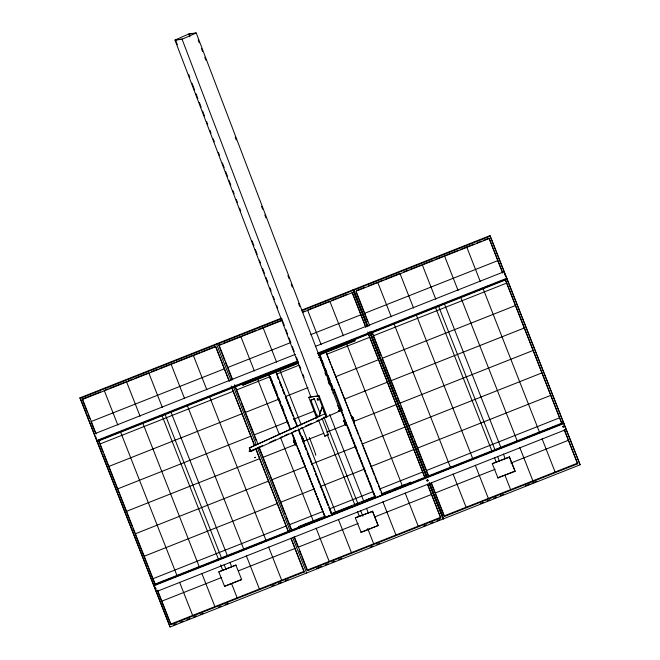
<?xml version="1.0" encoding="UTF-8"?>
<svg xmlns="http://www.w3.org/2000/svg" width="660" height="660" viewBox="0 0 660 660"><rect width="100%" height="100%" fill="white"/><g stroke="black" fill="none" stroke-linecap="round" stroke-linejoin="round"><path stroke-width="0.99" d="M95.659 436.598L96.046 437.308M294.665 440.501L295.111 441.466M301.331 436.862L301.752 437.737M333.275 393.723L332.995 392.626M505.246 275.41L504.562 274.486M426.855 480.199L426.954 480.925M322.336 406.709L319.019 416.361L322.336 406.709L326.337 417.211L250.891 451.423L249.323 451.597L249.1 451.019L250.421 450.871L249.282 447.967L320.067 415.866M329.868 385.126L328.985 382.866M564.613 426.855L564.019 425.782M426.88 480.224L427.449 479.803M428.159 480.752L427.399 481.173M254.727 457.611L255.511 457.322M317.419 417.285L310.843 400.108L314.341 398.805L319.902 412.978M325.141 435.88L324.827 436.186L328.441 434.775L322.492 419.595M155.504 587.441L155.125 588.308L156.139 588.596M279.51 369.031L280.657 368.626L279.452 369.138M252.079 450.483C250.907 451.209 254.207 449.79 252.417 450.343M338.91 408.994L338.869 407.855M249.282 447.967L324.976 413.729M249.323 451.597L254.909 449.064M256.773 448.214L262.366 445.681M269.816 442.307L275.401 439.774M280.063 437.662L282.859 436.392M284.716 435.55L288.445 433.859M293.098 431.747L295.894 430.477M300.556 428.365L302.412 427.523M305.209 426.253L311.726 423.299M316.387 421.187L319.184 419.917M321.049 419.075L324.769 417.384M310.86 396.817L174.966 40.078L189.106 33.842L196.243 33L340.189 410.891L326.048 417.128M174.966 40.078L182.094 39.237L196.243 33M316.792 418.333L308.789 397.345L309.573 396.99L319.126 395.868L327.121 416.864L323.474 417.549M308.789 397.345L319.126 395.868M331.468 389.854L334.166 389.284L342.161 410.281L338.514 410.965M248.919 381.117C247.492 381.876 251.122 380.358 249.092 381.051M347.589 342.202L346.574 342.532L347.515 342.119M325.867 435.517L326.32 435.328M429.289 483.557L443.19 518.95L170.107 627L79.893 397.881L281.358 318.17M301.414 310.241L352.976 289.839L367.645 326.683M367.637 326.04L353.347 289.69L489.893 235.661L490.289 236.156L580.107 464.78L443.569 518.801L429.643 483.871M79.893 397.881L80.281 398.384L281.754 318.664M301.801 310.736L353.364 290.334M353.347 289.69L353.743 290.185L490.289 236.156M100.543 391.867L82.112 399.16L87.26 412.261M105.154 390.043L107.935 388.946M109.791 388.212L125.557 381.975M128.337 380.87L132.974 379.038M134.83 378.304L148.739 372.801L162.344 407.418M151.519 371.695L158.012 369.13M159.868 368.395L170.998 363.99L184.594 398.615M171.922 363.627L174.702 362.522M176.558 361.787L192.324 355.55M199.741 352.621L193.248 355.187L206.852 389.804M201.597 351.887L214.583 346.748M221.422 344.041L218.658 345.13L224.54 360.104M223.261 343.315L240.768 336.385L254.372 371.011M241.692 336.022L256.534 330.149M258.39 329.414L263.026 327.583L276.623 362.2M263.95 327.212L280.64 320.611M302.899 311.8L304.755 311.066M308.467 309.598L313.104 307.766M314.952 307.032L329.794 301.166L343.398 335.783M331.65 300.432L338.143 297.858M339.991 297.124L347.416 294.187M356.499 290.598L364.79 287.314M368.478 285.854L377.685 282.216L391.289 316.833M378.617 281.845L383.254 280.013M385.102 279.279L399.943 273.405L413.548 308.03M403.656 271.936L408.292 270.105M410.14 269.371L421.27 264.965M433.331 260.197L422.202 264.602L435.806 299.219M435.179 259.462L444.46 255.791L458.056 290.416M445.385 255.428L458.37 250.288M460.218 249.554L474.136 244.051M476.916 242.954L481.553 241.114M483.409 240.38L488.045 238.549M82.244 398.904L82.632 399.399L215.795 346.706L229.35 381.216M218.782 344.875L219.178 345.37L282.406 320.356M302.519 312.394L352.341 292.685L365.896 327.195M90.94 421.616L224.334 368.841M227.477 367.595L290.392 342.697M310.794 334.628L360.871 314.812M497.797 260.642L364.402 313.417L355.946 291.893M295.325 354.362L94.264 433.917M315.406 346.376L504.017 271.747M297.899 360.913L96.838 440.467L97.416 441.416L297.52 362.241M318.004 352.96L506.624 278.33L507.029 278.842L317.46 353.851M99.858 439.733L96.987 440.863L97.416 441.416M213.79 394.655L216.661 393.517M220.498 391.999L223.369 390.86M252.087 379.5L254.966 378.361M368.899 333.284L371.77 332.145L372.859 334.942M375.598 330.635L378.469 329.497M407.195 318.128L410.066 316.998M485.702 287.067L488.573 285.928M269.478 372.768L275.146 370.474L276.012 371.572L297.775 426.962M97.251 440.979L298.312 361.424M318.582 353.909L507.202 279.279L506.764 278.734M298.576 363.214L243.004 385.201L241.964 383.666L242.83 384.763L298.402 362.777M318.524 354.816L354.932 340.411L355.105 340.849L318.697 355.253M233.153 391.298L99.759 444.073L98.662 441.268M270.468 376.53L236.305 390.052L235.199 387.238M276.961 373.964L299.219 365.153M318.689 357.448L320.546 356.713M327.038 354.148L369.699 337.268M506.616 283.099L373.222 335.874L380.944 355.525M241.981 413.754L108.587 466.529L117.406 488.986L250.8 436.21M245.132 412.508L279.296 398.986M285.78 396.421L308.038 387.61M327.517 379.912L329.373 379.178M335.866 376.604L378.518 359.725M382.049 358.33L515.443 305.555M253.951 434.965L287.191 421.814M293.683 419.24L314.086 411.172M344.685 399.061L387.346 382.181M390.868 380.787L524.263 328.012M255.049 457.446L255.511 457.306M255.197 457.487L254.768 457.627M126.233 511.442L259.627 458.667M295.086 444.634L262.779 457.421L259.099 448.066M303.435 441.334L323.837 433.265M326.617 432.16L345.163 424.826M353.512 421.517L396.165 404.646M399.696 403.243L533.09 350.468M268.447 481.123L135.061 533.899L143.88 556.355L277.274 503.58M304.837 466.727L271.598 479.878L280.426 502.334L313.657 489.184M312.254 463.79L355.839 446.548M362.332 443.974L404.992 427.103M541.909 372.925L408.515 425.7L400.801 406.057M320.149 486.618L364.666 469.004M371.159 466.438L413.812 449.559M417.343 448.165L550.737 395.381M152.707 578.82L286.093 526.036M289.245 524.791L323.408 511.277M329.901 508.703L373.486 491.461M379.978 488.895L422.639 472.015M426.162 470.621L559.556 417.838M298.592 526.622L299.632 528.157L298.592 526.622L325.421 516.005M331.171 513.736L375.243 496.295M381.95 493.639L410.693 482.27L411.733 483.805L410.693 482.27M298.765 527.059L313.137 521.375M316.965 519.857L319.844 518.719M332.302 513.793L344.751 508.86M347.63 507.73L351.458 506.212M355.295 504.694L358.165 503.555M362.002 502.037L366.795 500.14M368.709 499.389L374.459 497.112M386.917 492.187L389.788 491.048M393.616 489.53L398.409 487.633M400.323 486.874L405.116 484.976M407.03 484.226L409.909 483.087M565.999 429.561L156.61 591.541L153.862 584.554L303.427 525.376M307.263 523.858L310.142 522.72M313.978 521.202L316.849 520.063M332.195 514L335.065 512.861M338.902 511.343L341.781 510.205M345.617 508.687L348.488 507.548M383.963 493.515L386.842 492.377M410.809 482.889L563.252 422.573L563.689 423.118L411.246 483.433M164.604 580.849L154.06 585.024L154.465 585.535L563.863 423.555L563.45 423.043L558.657 424.941M166.526 580.09L171.319 578.201M175.156 576.683L179.949 574.786M181.863 574.027L196.243 568.334M198.165 567.575L202.958 565.678M206.794 564.16L211.588 562.262M213.502 561.503L218.295 559.606M220.217 558.847L234.597 553.163M238.433 551.644L243.226 549.747M245.14 548.988L249.934 547.09M251.856 546.332L266.236 540.639M269.115 539.5L274.865 537.232M276.779 536.473L281.572 534.575M283.495 533.816L297.875 528.124M326.642 516.747L329.513 515.608M364.988 501.567L367.867 500.428M396.627 489.052L399.506 487.913M411.972 482.98L414.843 481.841M418.679 480.323L423.472 478.426M425.395 477.667L439.774 471.983M441.688 471.223L446.482 469.326M450.318 467.808L455.111 465.91M457.034 465.151L461.827 463.254M463.741 462.495L478.12 456.803M481.957 455.293L486.75 453.395M488.672 452.636L493.465 450.739M495.38 449.98L509.759 444.287M512.639 443.149L518.389 440.872M520.311 440.113L525.104 438.215M527.018 437.456L550.028 428.356M551.95 427.597L556.743 425.7M153.862 584.554L154.292 585.098L299.071 527.818M301.942 526.68L305.778 525.162M308.657 524.023L311.536 522.893M313.45 522.134L318.244 520.237M320.158 519.478L324.959 517.58M326.873 516.821L329.752 515.683M333.58 514.165L337.417 512.647M351.805 506.954L356.598 505.057M358.512 504.298L363.305 502.409M365.227 501.649L368.099 500.511M383.443 494.439L388.237 492.541M390.151 491.782L394.944 489.885M396.866 489.126L401.659 487.228M299.459 527.719L411.56 483.367M218.79 571.882L235.892 565.117L218.79 571.882L224.557 586.303L241.659 579.538L235.892 565.117M361.094 532.273L355.336 517.861L372.628 511.343L378.197 525.509L361.094 532.273L378.197 525.509M498.011 478.104L492.253 463.691L509.355 456.918L515.113 471.339L497.821 477.856L513.975 471.463M372.628 511.343L355.336 517.861M509.553 457.165L492.253 463.691M161.527 601.277L221.661 577.483M238.351 570.875L294.921 548.493M298.072 547.247L358.198 523.454M374.897 516.854L431.459 494.472M495.124 469.285L434.989 493.078L431.31 483.714M510.881 463.048L568.384 440.294M170.527 624.178L303.922 571.403L304.293 571.956L171.138 624.649L170.742 624.154M443.99 515.98L577.385 463.204L577.756 463.757L444.592 516.45L444.205 515.955M307.288 570.124L307.675 570.619L440.839 517.935L427.655 484.39M173.53 624.995L176.401 623.857M180.221 622.347L183.084 621.217M186.904 619.707L189.767 618.568M193.586 617.059L196.449 615.928M200.269 614.419L203.131 613.28M218.41 607.233L221.273 606.103M225.093 604.593L227.956 603.463M271.879 586.08L274.75 584.95M278.57 583.432L281.432 582.302M285.252 580.792L288.115 579.661M316.759 568.326L321.536 566.437M325.355 564.927L328.218 563.788M332.038 562.279L334.9 561.148M338.72 559.639L341.583 558.5M370.227 547.165L373.098 546.034M376.918 544.525L379.78 543.386M423.704 526.012L426.566 524.881M430.386 523.363L433.249 522.233M437.068 520.723L439.931 519.585M480.414 503.572L483.277 502.441M487.096 500.923L489.967 499.793M493.779 498.284L496.65 497.153M500.47 495.635L503.332 494.505M525.294 485.818L530.071 483.928M531.976 483.169L536.753 481.28M306.067 524.378L306.553 524.23M327.261 434.973L328.424 434.717M195.607 33.223L188.826 34.023L189.923 36.91M182.284 39.105L175.502 39.905L177.334 44.707M331.303 389.623L334.166 389.284M339.298 410.619L342.161 410.281M338.151 411.13L340.189 410.891M427.433 479.779L428.233 480.414M310.753 400.273L314.341 398.805M337.549 405.52L338.679 407.608M311.825 399.762L311.347 399.688L311.429 400.389M580.107 464.78L489.893 235.661M505.114 458.601L503.431 454.055M515.113 471.339L509.355 456.918M496.18 462.132L494.497 457.594M354.065 339.314L354.932 340.411M325.471 350.625L382.618 494.975L375.614 497.747L341.096 409.885M325.058 350.839L325.867 351.862M318.928 353.265L319.737 354.288M318.466 353.397L333.209 389.829M443.19 518.95L429.272 484.019M440.451 517.44L440.839 517.935M274.733 370.689L275.55 371.712M268.603 373.114L269.412 374.137M268.141 373.246L290.771 429.734M368.197 512.77L366.506 508.233M359.263 516.31L357.58 511.764M216.43 343.86L231.107 380.704M306.257 572.476L306.652 572.979L292.743 537.587M231.652 566.8L229.969 562.254M241.659 579.538L224.557 586.303M222.717 570.331L220.654 564.828M318.442 399.952L317.98 398.904M303.32 441.928L301.991 438.314M351.879 417.433L351.656 416.98L351.846 417.599M353.496 421.765L353.719 422.218L353.339 421.088M296.167 444.386L296.389 444.84L295.639 442.802M344.264 421.633L343.645 420.148L344.388 422.185M302.701 438.017L302.074 436.532L302.453 437.662M303.517 440.294L303.79 440.905L303.542 440.146M294.748 440.509L294.327 439.601L294.707 440.731M293.939 441.482L293.659 440.872L293.914 441.631M353.183 418.547L352.399 416.683L353.149 418.721M353.677 420.057L354.115 421.047L353.867 420.296M352.077 417.887L352.58 419.116M345.427 421.616L344.652 419.752L345.576 422.235M345.931 423.126L346.714 424.99L345.964 422.953M344.421 422.012L343.984 421.022L344.231 421.773M344.924 423.522L345.7 425.386L344.957 423.357M302.858 438.397L302.544 437.819M303.352 439.906L304.136 441.771L303.385 439.741M295.606 442.976L295.993 443.875L295.796 443.215M295.969 443.924L295.433 442.538M294.096 441.862L293.32 439.997L294.063 442.035M294.599 443.371L295.375 445.236L294.632 443.207M353.356 418.984L352.737 417.582L352.993 418.308M345.609 422.053L344.998 420.626L345.403 421.781M345.757 422.689L346.368 424.116L346.12 423.365M344.297 421.633L344.784 423.25M344.743 423.085L345.361 424.512L345.106 423.761M302.734 438.026L303.031 438.834M303.179 439.478L303.484 440.286M294.987 441.086L295.284 441.903M293.972 441.49L294.277 442.299M294.418 442.942L295.036 444.37L294.789 443.611M353.323 418.828L353.595 419.512M345.568 421.888L346.104 423.25M344.561 422.293L344.834 422.978M302.998 438.677L303.27 439.362M303.212 439.634L302.684 438.281M295.251 441.738L295.523 442.423M295.193 442.01L295.465 442.703M294.236 442.142L294.509 442.827M294.187 442.414L294.459 443.099M502.813 273.017L489.258 238.516L356.095 291.2L369.649 325.702M505.453 279.724L561.94 423.505M564.581 430.213L577.756 463.757M488.969 238.186L502.573 272.803M505.147 279.353L561.767 423.456M564.184 429.718L577.368 463.262M466.711 246.988L480.315 281.614M482.889 288.156L539.509 432.259M542.083 438.809L555.126 472.007M460.63 296.967L517.25 441.07M519.824 447.62L532.867 480.818M444.345 303.674L500.791 447.356M438.38 305.77L494.992 449.872M497.566 456.423L499.406 461.101M504.983 475.307L510.609 489.621M435.41 307.205L491.865 450.887M416.122 314.581L472.733 458.675M475.307 465.226L488.351 498.424M393.863 323.383L450.483 467.486M453.057 474.037L466.1 507.235M372.289 332.417L428.777 476.19M431.417 482.897L444.592 516.45M364.765 314.35L367.711 321.841M382.412 359.271L384.252 363.949M384.986 365.822L396.751 395.761M397.493 397.633L399.325 402.311M408.886 426.64L409.992 429.445M410.726 431.318L413.3 437.869M414.034 439.741L425.799 469.681M426.533 471.553L428.373 476.231M435.361 494.026L443.611 515.031M353.743 290.185L368.024 326.535M369.905 331.312L427.028 476.71M429.289 482.452L443.569 518.801M370.26 332.731L427.012 477.172M370.276 333.374L426.657 476.866M352.976 289.839L367.257 326.188M369.889 332.879L426.64 477.32M367.777 331.988L425.023 477.675M352.052 292.355L365.656 326.98M368.14 333.407L424.842 477.626M427.416 484.176L440.459 517.374L307.073 570.158L301.818 556.792M346.335 343.266L402.584 486.436M405.157 492.987L418.209 526.185M326.221 352.539L328.119 357.596M328.845 359.221L330.751 364.279M331.477 365.904L339.355 385.96M340.106 387.874L352.514 419.669M353.257 421.575L358.512 434.948M359.238 436.582L361.119 441.35M361.87 443.264L374.269 475.06M375.02 476.965L377.652 483.656M378.378 485.281L380.275 490.339M381.026 492.253L382.156 495.115M307.535 309.969L321.139 344.586M382.907 501.79L395.95 534.988M320.116 355.245L321.238 358.108M321.989 360.022L323.87 364.79M325.363 368.61L326.865 372.438M327.995 375.301L330.248 381.026M331.37 383.897L332.871 387.717M320.05 356.128L322.303 361.853M323.433 364.724L329.81 380.96M330.561 382.866L332.434 387.643M341.814 411.518L343.695 416.295M347.82 426.797L351.574 436.351M352.325 438.257L354.197 443.033M354.948 444.939L357.572 451.63M358.322 453.535L360.203 458.312M360.954 460.226L362.827 464.995M363.577 466.909L365.459 471.685M366.952 475.505L368.453 479.325M369.584 482.188L371.836 487.921M374.088 493.647L375.21 496.51M318.838 354.354L332.722 389.689M340.601 409.745L374.748 496.65M372.438 511.096L377.998 525.261M329.629 414.364L363.874 501.526M323.887 417.021L358.075 504.05M360.649 510.592L362.851 516.211M367.694 528.528L373.692 543.799M327.096 434.181L354.568 504.1M318.533 420.123L324.827 436.186M279.568 369.691L301.257 424.891M302.363 427.705L335.816 512.853M338.39 519.404L351.433 552.601M298.526 428.876L332.293 514.825M276.276 373.346L278.528 379.071M279.65 381.942L281.902 387.667M282.653 389.582L284.526 394.35M285.277 396.264L290.532 409.637M291.283 411.543L293.155 416.32M293.906 418.225L296.909 425.865M298.79 430.642L301.034 436.376M303.286 442.101L306.289 449.74M307.42 452.611L309.672 458.337M310.414 460.251L312.296 465.028M313.046 466.933L314.919 471.71M315.67 473.616L328.053 505.131M329.183 508.002L331.427 513.727M277.423 376.489L278.545 379.351M280.046 383.171L281.927 387.948M282.678 389.862L284.551 394.63M285.301 396.544L291.679 412.78M293.931 418.506L295.061 421.377M299.186 431.879L300.308 434.742M301.81 438.562L303.691 443.338M304.441 445.252L306.314 450.021M307.065 451.935L312.32 465.308M315.695 473.896L316.825 476.767M317.947 479.63L319.448 483.45M320.95 487.27L322.072 490.132M323.573 493.952L325.454 498.729M326.205 500.643L328.078 505.411M328.828 507.326L331.452 514.008M270.542 377L272.415 381.777M273.166 383.691L275.047 388.468M275.798 390.373L277.67 395.15M279.172 398.97L280.673 402.79M281.795 405.652L284.048 411.386M271.227 379.797L272.728 383.617M273.859 386.479L276.111 392.213M277.233 395.076L283.61 411.312M284.361 413.226L286.242 417.995M286.993 419.909L288.865 424.685M292.99 435.188L294.871 439.964M298.996 450.466L300.498 454.286M301.62 457.149L305.374 466.702M306.125 468.616L308.005 473.385M308.756 475.299L310.629 480.076M312.13 483.895L314.003 488.672M314.754 490.578L316.635 495.355M317.386 497.26L319.258 502.037M320.76 505.857L322.262 509.677M323.383 512.539L324.885 516.367M291.893 432.605L325.289 517.597L291.406 432.465M268.513 374.203L290.276 429.594M257.68 379.426L279.37 434.635M280.475 437.448L313.195 520.723M316.132 528.206L329.175 561.404M242.83 384.763L243.004 385.201M219.178 345.37L232.733 379.879M234.613 384.673L257.961 444.097M259.091 446.977L291.86 530.368M294.492 537.075L307.675 570.619M225.274 361.977L227.114 366.655M227.849 368.527L231.891 378.823M236.676 390.984L240.347 400.339M241.082 402.212L253.58 434.024M254.323 435.897L256.154 440.575M263.142 458.353L269.396 474.26M270.13 476.132L271.227 478.945M280.789 503.266L285.202 514.495M285.937 516.367L291.085 529.468M294.022 536.959L297.701 546.315M299.195 550.11L301.067 554.887M233.739 387.403L256.286 444.799M257.416 447.67L290.111 530.887M231.239 386.009L254.587 445.434M255.717 448.313L288.478 531.704M291.118 538.411L304.293 571.956M215.507 346.376L229.111 381.001M231.685 387.552L254.479 445.566M255.948 449.311L288.304 531.655M290.878 538.205L303.922 571.403M209.426 396.355L266.046 540.457M268.62 547.008L281.663 580.206M187.168 405.166L243.787 549.26M246.361 555.811L259.405 589.017M170.882 411.873L227.708 556.512M164.917 413.968L221.529 558.071M224.103 564.622L225.943 569.299M231.528 583.506L237.146 597.82M161.947 415.404L218.402 559.086M126.481 381.604L140.085 416.229M143.022 423.712L199.279 566.874M201.844 573.424L214.896 606.622M104.222 390.415L117.826 425.032M120.4 431.582L177.02 575.685M179.594 582.236L192.637 615.433M82.632 399.399L96.187 433.901M98.827 440.616L155.314 584.389M157.575 590.139L171.138 624.649M87.994 414.133L89.834 418.811M91.303 422.548L94.982 431.912M100.13 445.005L103.075 452.496M103.81 454.369L108.215 465.597M117.777 489.926L118.882 492.731M119.617 494.604L132.115 526.416M132.85 528.289L134.689 532.966M144.251 557.296L147.923 566.651M148.657 568.524L154.539 583.498M157.484 590.981L161.155 600.336M161.898 602.225L170.148 623.221M154.292 585.098L154.465 585.535M80.281 398.384L170.107 627M249.529 447.942L250.891 451.423M353.537 419.438L353.851 420.181M353.009 418.423L354.461 421.921L353.71 419.892M352.852 419.801L353.108 420.478M344.784 422.903L345.097 423.646M344.248 421.888L344.561 422.631M302.998 439.015L302.668 438.166M303.212 439.288L303.534 440.03M295.465 442.357L295.779 443.099M294.938 441.342L295.251 442.084M294.459 442.753L294.772 443.495M293.923 441.746L294.236 442.481M333.382 389.631L341.377 410.627M198.173 39.955L199.27 42.842M201.465 48.609L202.562 51.496M204.765 57.263L205.862 60.151M235.166 137.074L236.263 139.961M261.541 206.308L262.639 209.187M264.833 214.962L265.93 217.841M287.909 275.534L289.014 278.421M291.209 284.188L292.306 287.075M298.534 303.418L299.632 306.306M324.91 372.652L326.007 375.54M328.201 381.307L329.299 384.194M318.343 396.214L326.337 417.211M182.094 39.237L317.988 395.975M188.686 74.514L189.791 77.401M191.986 83.168L194.551 89.9M196.012 93.745L197.843 98.554M199.312 102.399L201.143 107.209M202.612 111.053L204.443 115.863M206.638 121.638L207.735 124.517M209.938 130.284L211.035 133.171M213.229 138.938L214.327 141.826M218.361 152.402L219.458 155.29M222.387 162.979L224.218 167.788M225.687 171.633L227.518 176.443M228.979 180.287L230.81 185.097M233.013 190.864L234.11 193.751M236.305 199.518L237.402 202.405M239.605 208.172L240.702 211.06M252.054 240.867L253.886 245.677M255.354 249.521L257.185 254.331M259.38 260.098L260.486 262.985M262.68 268.752L264.512 273.562M265.98 277.406L267.811 282.216M270.006 287.983L271.103 290.87M273.306 296.637L274.403 299.524M276.598 305.291L277.695 308.179M281.729 318.755L284.295 325.487M285.755 329.332L287.587 334.141M289.055 337.986L290.887 342.796M292.347 346.64L294.178 351.45M296.381 357.217L297.478 360.096M299.673 365.871L300.77 368.75M302.973 374.525L304.07 377.404M323.788 411.114L324.448 412.871M317.13 415.462L317.006 414.826M309.317 437.44A20.741 0.553 68.4 0 1 315.686 455.161M562.716 426.632C563.879 429.206 564.597 424.495 562.716 426.632M317.212 398.912C317.336 401.866 319.209 399.267 317.212 398.912M305.118 524.296L306.421 523.792L305.176 524.255M335.989 512.077L337.293 511.582L335.989 512.077M368.395 499.257L369.699 498.762L368.395 499.257M403.202 485.488L404.506 484.984L403.202 485.488"/></g></svg>
